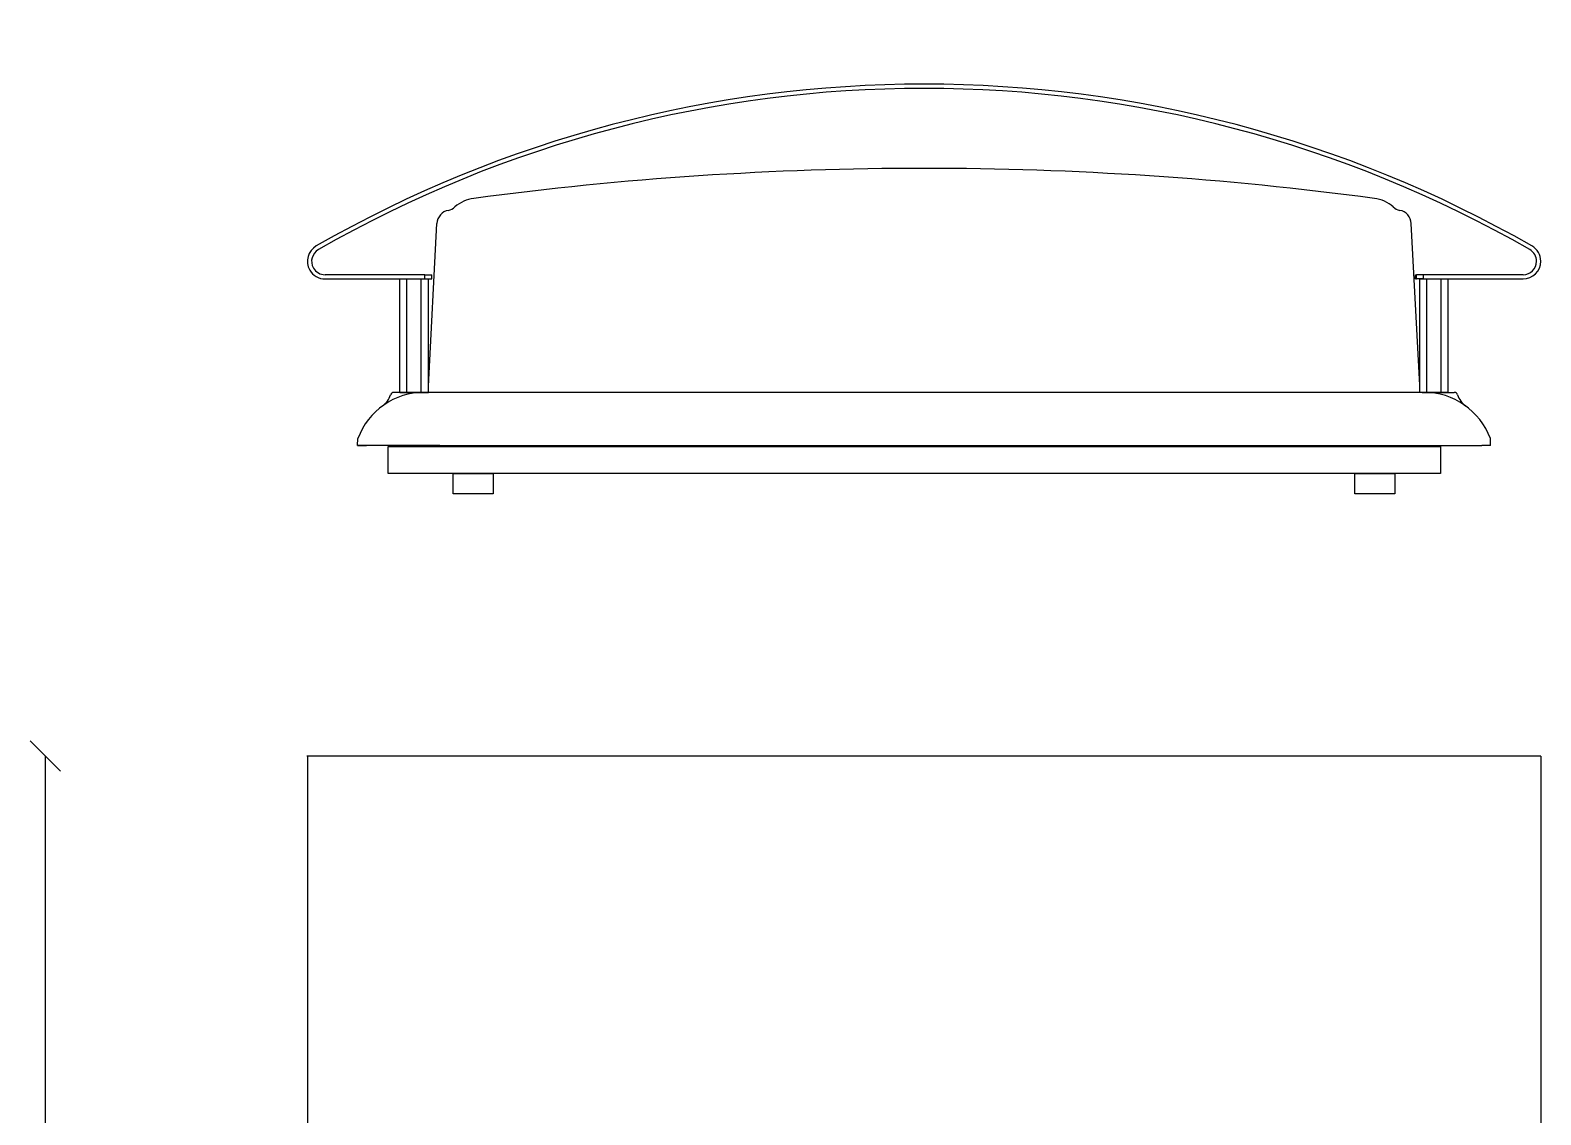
# Model space of a CAD drawing. Extents: x 0 to 246, y 3 to 226.
# Drawn here: x 8.5 to 161.8, y 116.2 to 226.2 of the extents above; entities that cross this region are included whole.
import ezdxf

# ---------------------------------------------------------------- set-up
doc = ezdxf.new("R2010")
doc.units = 0
doc.layers.add('LIVELLO_1', color=160, linetype='Continuous')

# ---------------------------------------------------------------- blocks, each defined once
blk = doc.blocks.new('AI9-BLK1')
at = {"layer": 'LIVELLO_1', "color": 7}
for p, q in [((-73.93, 79.37), (-73.07, 95.89)), ((26.66, 79.48), (25.8, 95.89)), ((-74.3, 90.69), (-84.42, 90.69)), ((-74.3, 90.69), (-73.59, 90.69)), ((-74.3, 90.26), (-74.3, 90.69)), ((-73.59, 90.26), (-73.59, 90.69)), ((26.22, 90.26), (26.22, 90.69)), ((26.22, 90.69), (26.32, 90.69)), ((27.04, 90.69), (26.32, 90.69)), ((26.32, 90.26), (26.32, 90.69)), ((37.15, 90.69), (27.04, 90.69)), ((27.04, 90.26), (27.04, 90.69)), ((-84.42, 90.26), (-74.3, 90.26)), ((-76.84, 78.76), (-76.84, 90.26)), ((-76.82, 90.26), (-73.95, 90.26)), ((-76.11, 78.76), (-76.11, 90.26)), ((-74.66, 78.76), (-74.66, 90.26)), ((-74.3, 90.26), (-73.59, 90.26)), ((26.22, 90.26), (26.32, 90.26)), ((27.04, 90.26), (26.32, 90.26)), ((29.55, 90.24), (26.67, 90.24)), ((27.04, 90.26), (37.15, 90.26)), ((27.38, 78.74), (27.38, 90.24)), ((28.83, 78.74), (28.84, 90.24)), ((29.56, 78.74), (29.56, 90.24)), ((-66.09, 78.76), (-77.44, 78.76)), ((26.91, 78.76), (-66.09, 78.76)), ((26.91, 78.76), (30.17, 78.76)), ((-81.13, 73.36), (-81.09, 74.08)), ((33.86, 73.36), (33.83, 74.08)), ((-72.79, 73.36), (-81.13, 73.36)), ((-81.13, 73.36), (-80.23, 73.36)), ((-72.79, 73.36), (32.97, 73.36)), ((33.86, 73.36), (32.97, 73.36)), ((-111.28, 40.34), (-114.34, 43.4)), ((-112.81, 41.87), (-112.81, -11.31)), ((-86.22, 41.87), (-86.22, -73.12)), ((38.95, 41.87), (-86.22, 41.87)), ((38.95, 41.87), (38.95, -73.12))]:
    blk.add_line(p, q, dxfattribs=at)
for points in [[(-76.84, 78.76), (-73.93, 78.76), (-73.93, 90.26)], [(29.56, 78.74), (26.66, 78.75), (26.66, 90.24)], [(-78.02, 70.53), (-78.02, 73.27), (28.76, 73.27), (28.76, 70.53), (-78.02, 70.53)], [(-71.41, 68.48), (-71.41, 70.53), (-67.36, 70.53), (-67.36, 68.48), (-71.41, 68.48)], [(20.08, 68.48), (20.08, 70.53), (24.13, 70.53), (24.13, 68.48), (20.08, 68.48)]]:
    blk.add_lwpolyline(points, dxfattribs=at)
blk.add_circle((-86.22, 41.87), 0.0242, dxfattribs=at)
blk.add_circle((-86.22, 41.87), 0.0242, dxfattribs=at)
for points, knots in [([(38.04, 93.61), (-0.16, 115.49), (-47.1, 115.49), (-85.31, 93.61), (-86.17, 93.12), (-86.47, 92.02), (-85.98, 91.16), (-85.66, 90.6), (-85.06, 90.26), (-84.42, 90.26)], [0, 0, 0, 0, 1, 1, 1, 2, 2, 2, 3, 3, 3, 3]), ([(37.15, 90.26), (38.14, 90.26), (38.95, 91.06), (38.95, 92.05), (38.95, 92.7), (38.6, 93.29), (38.04, 93.61)], [0, 0, 0, 0, 1, 1, 1, 2, 2, 2, 2]), ([(-85.1, 93.24), (-85.75, 92.86), (-85.98, 92.03), (-85.61, 91.37), (-85.36, 90.95), (-84.91, 90.69), (-84.42, 90.69)], [0, 0, 0, 0, 1, 1, 1, 2, 2, 2, 2]), ([(37.15, 90.69), (37.91, 90.69), (38.52, 91.3), (38.52, 92.05), (38.52, 92.54), (38.25, 92.99), (37.83, 93.24)], [0, 0, 0, 0, 1, 1, 1, 2, 2, 2, 2])]:
    blk.add_open_spline(points, degree=3, knots=knots, dxfattribs=at)
for points in [[(37.83, 93.24), (-0.25, 115.04), (-47.02, 115.04), (-85.1, 93.24)], [(22.06, 98.43), (-8.27, 102.49), (-39, 102.49), (-69.33, 98.43)], [(-69.33, 98.43), (-70.04, 98.34), (-70.71, 98.03), (-71.24, 97.56)], [(23.97, 97.56), (23.44, 98.03), (22.77, 98.34), (22.06, 98.43)], [(-71.91, 97.22), (-72.56, 97.1), (-73.03, 96.55), (-73.07, 95.89)], [(-71.91, 97.22), (-71.66, 97.27), (-71.43, 97.39), (-71.24, 97.56)], [(23.97, 97.56), (24.16, 97.39), (24.39, 97.27), (24.64, 97.22)], [(25.8, 95.89), (25.76, 96.55), (25.29, 97.1), (24.64, 97.22)], [(-74.36, 78.76), (-77.36, 78.76), (-80.05, 76.89), (-81.09, 74.08)], [(-78.58, 77.39), (-78.2, 77.66), (-77.92, 78.05), (-77.78, 78.5)], [(-77.44, 78.76), (-77.59, 78.76), (-77.73, 78.65), (-77.78, 78.5)], [(33.83, 74.08), (32.78, 76.89), (30.09, 78.76), (27.09, 78.76)], [(30.51, 78.5), (30.47, 78.65), (30.33, 78.76), (30.17, 78.76)], [(30.51, 78.5), (30.65, 78.05), (30.93, 77.66), (31.31, 77.39)]]:
    blk.add_open_spline(points, degree=3, dxfattribs=at)

msp = doc.modelspace()

# ---------------------------------------------------------------- block references
at = {"layer": 'LIVELLO_1', "color": 7}
msp.add_blockref('AI9-BLK1', (122.848832, 110.752757), dxfattribs=at)

doc.saveas('drawing.dxf')
